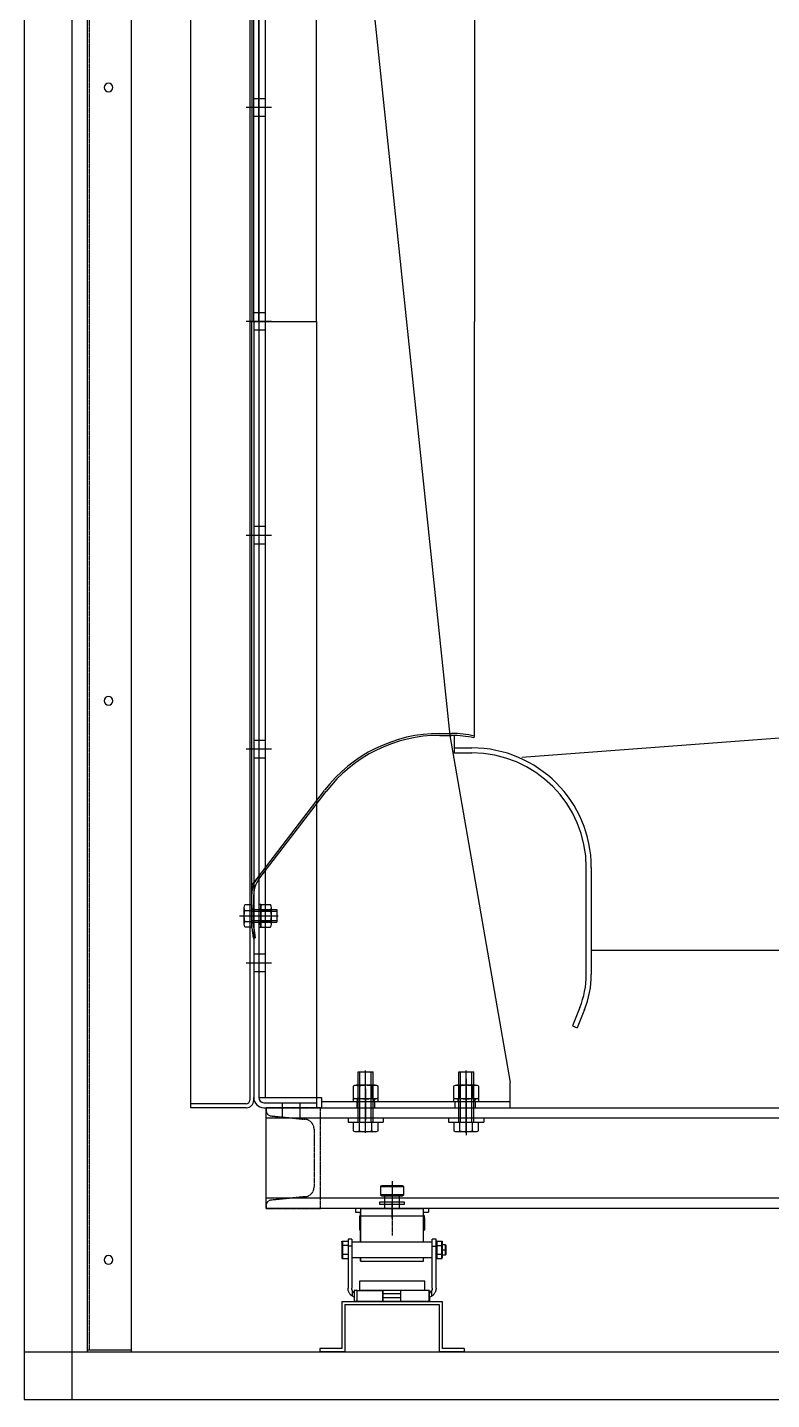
# Model space of a CAD drawing. Header units: millimetres. Extents: x -7350 to 21750, y -6100 to 14306.
# Drawn here: x 4190 to 4781, y 12 to 1103 of the extents above; entities that cross this region are included whole.
import ezdxf

# ---------------------------------------------------------------- set-up
doc = ezdxf.new("R2010")
doc.units = ezdxf.units.MM
for name, pattern in [('CENTER2', [28.575, 19.05, -3.175, 3.175, -3.175]), ('DASHED', [19.05, 12.7, -6.35]), ('HIDDEN', [0.375, 0.25, -0.125])]:
    doc.linetypes.add(name, pattern=pattern)
for name, color, linetype in [('CEN', 5, 'CENTER2'), ('Diffuser', 7, 'Continuous'), ('FanMotor', 7, 'Continuous'), ('McFrame', 7, 'Continuous')]:
    doc.layers.add(name, color=color, linetype=linetype)

# ---------------------------------------------------------------- blocks, each defined once
blk = doc.blocks.new('M500341001000225M-E-BN')
at = {"color": 0}
for p, q in [((0, 194, 0), (0, 1444, 0)), ((47, 1438, 0), (47, 200, 0)), ((54, 1369, 0), (54, 375.6, 0)), ((59, 1369, 0), (59, 382.1, 0)), ((114, 1369, 0), (206, 489.9, 0)), ((48.5, 1301, 0), (48.5, 819, 0)), ((50, 819, 0), (50, 1274.4, 0)), ((54, 819, 0), (54, 1262.4, 0)), ((100, 819, 0), (100, 1202.5, 0)), ((225.5, 1148.5, 0), (225.5, 819, 0)), ((59, 996, 0), (50, 996, 0)), ((64, 989, 0), (44, 989, 0)), ((59, 982, 0), (50, 982, 0)), ((64, 819, 0), (44, 819, 0)), ((47.5, 819, 0), (100, 819, 0)), ((48.5, 337, 0), (48.5, 819, 0)), ((59, 826, 0), (50, 826, 0)), ((50, 819, 0), (50, 363.6, 0)), ((54, 819, 0), (54, 375.6, 0)), ((100, 819, 0), (100, 194, 0)), ((225.5, 489.5, 0), (225.5, 819, 0)), ((59, 812, 0), (50, 812, 0)), ((59, 656, 0), (50, 656, 0)), ((64, 649, 0), (44, 649, 0)), ((59, 642, 0), (50, 642, 0)), ((198, 491.5, 0), (207.4, 491.5, 0)), ((603.5, 498, 0), (263.2, 472.3, 0)), ((59, 486, 0), (50, 486, 0)), ((198, 490, 0), (207.4, 490, 0)), ((206, 489.9, 0), (254, 214, 0)), ((209.5, 490, 0), (209.5, 477, 0)), ((209.5, 490, 0), (209.5, 476, 0)), ((209.5, 480, 0), (223.5, 480, 0)), ((225.2, 488, 0), (225.5, 489.5, 0)), ((64, 479, 0), (44, 479, 0)), ((59, 472, 0), (50, 472, 0)), ((209.5, 476, 0), (223.5, 476, 0)), ((52.6, 376.3, 0), (106.4, 446.3, 0)), ((54.1, 375.8, 0), (107.6, 445.4, 0)), ((59, 382.1, 0), (59, 202, 0)), ((314.5, 299.8, 0), (314.5, 385, 0)), ((318.5, 385, 0), (318.5, 299.8, 0)), ((48.5, 370.9, 0), (52.6, 376.3, 0)), ((54, 375.6, 0), (54, 202, 0)), ((54, 375.6, 0), (54, 202, 0)), ((50, 337.1, 0), (50, 363.6, 0)), ((50, 363.6, 0), (50, 202, 0)), ((42.1, 353.1, 0), (42.1, 339.9, 0)), ((48.5, 355.3, 0), (42.8, 355.3, 0)), ((42.8, 350.9, 0), (48.5, 350.9, 0)), ((48.5, 355.3, 0), (48.5, 337.7, 0)), ((48.5, 352, 0), (50, 352, 0)), ((48.5, 351.5, 0), (68.5, 351.5, 0)), ((48.5, 350.2, 0), (68.5, 350.2, 0)), ((55.6, 355.5, 0), (54, 355.5, 0)), ((54, 355.5, 0), (54, 351.7, 0)), ((54, 352.4, 0), (54.7, 351.7, 0)), ((54, 351.7, 0), (55.6, 351.7, 0)), ((54, 351.7, 0), (54, 341.2, 0)), ((55.6, 351.7, 0), (55.6, 355.5, 0)), ((55.6, 339.8, 0), (55.6, 353.2, 0)), ((55.6, 341.2, 0), (55.6, 351.7, 0)), ((63.3, 355.4, 0), (56.3, 355.4, 0)), ((63.3, 350.9, 0), (56.3, 350.9, 0)), ((64, 339.8, 0), (64, 353.2, 0)), ((68.5, 351.5, 0), (68.5, 341.5, 0)), ((38.7, 346.5, 0), (61.3, 346.5, 0)), ((41.1, 346.5, 0), (69.5, 346.5, 0)), ((42.1, 346.5, 0), (42.1, 346.5, 0)), ((42.8, 342.1, 0), (48.5, 342.1, 0)), ((48.5, 342.8, 0), (68.5, 342.8, 0)), ((48.5, 341.5, 0), (68.5, 341.5, 0)), ((48.5, 341, 0), (50, 341, 0)), ((53, 346.5, 0), (56.6, 346.5, 0)), ((54, 341.2, 0), (54, 337.5, 0)), ((54, 341.2, 0), (55.6, 341.2, 0)), ((54, 340.6, 0), (55.6, 339, 0)), ((54.6, 346.5, 0), (65, 346.5, 0)), ((55.6, 337.5, 0), (55.6, 341.2, 0)), ((63.3, 342.1, 0), (56.3, 342.1, 0)), ((42.8, 337.7, 0), (48.5, 337.7, 0)), ((48.5, 337, 0), (49.6, 329, 0)), ((49.6, 329, 0), (51.1, 329, 0)), ((50, 337.1, 0), (51.1, 329, 0)), ((54, 337.5, 0), (55.6, 337.5, 0)), ((56.3, 337.6, 0), (63.3, 337.6, 0)), ((603.5, 319, 0), (318.5, 319, 0)), ((64, 309, 0), (44, 309, 0)), ((59, 316, 0), (50, 316, 0)), ((59, 302, 0), (50, 302, 0)), ((309.4, 273.6, 0), (303.5, 259, 0)), ((313.1, 272.1, 0), (307.2, 257.5, 0)), ((303.5, 259, 0), (307.2, 257.5, 0)), ((133, 182.5, 0), (133, 222.5, 0)), ((133, 222.5, 0), (145, 222.5, 0)), ((134.5, 182.5, 0), (134.5, 222.5, 0)), ((139, 174, 0), (139, 223.5, 0)), ((143.5, 182.5, 0), (143.5, 222.5, 0)), ((145, 182.5, 0), (145, 222.5, 0)), ((213, 182.5, 0), (213, 222.5, 0)), ((213, 222.5, 0), (225, 222.5, 0)), ((214.5, 182.5, 0), (214.5, 222.5, 0)), ((219, 174, 0), (219, 223.5, 0)), ((223.5, 182.5, 0), (223.5, 222.5, 0)), ((225, 182.5, 0), (225, 222.5, 0)), ((129, 211.1, 0), (129, 201.7, 0)), ((146.5, 211.8, 0), (131.5, 211.8, 0)), ((134, 211.1, 0), (134, 201.7, 0)), ((139, 200, 0), (139, 212.8, 0)), ((139, 209, 0), (139, 184, 0)), ((144, 211.1, 0), (144, 201.7, 0)), ((149, 201.7, 0), (149, 211.1, 0)), ((209, 211.1, 0), (209, 201.7, 0)), ((226.5, 211.8, 0), (211.5, 211.8, 0)), ((214, 211.1, 0), (214, 201.7, 0)), ((219, 217, 0), (219, 172.3, 0)), ((219, 200, 0), (219, 212.8, 0)), ((219, 209, 0), (219, 184, 0)), ((224, 211.1, 0), (224, 201.7, 0)), ((229, 201.7, 0), (229, 211.1, 0)), ((254, 194, 0), (254, 214, 0)), ((44, 197, 0), (0, 197, 0)), ((50, 200, 0), (50, 202, 0)), ((54, 202, 0), (104, 202, 0)), ((58, 198, 0), (100, 198, 0)), ((73, 186.6, 0), (73, 198, 0)), ((87, 185.2, 0), (87, 198, 0)), ((100, 202, 0), (100, 194, 0)), ((104, 202, 0), (104, 194, 0)), ((104, 199, 0), (254, 199, 0)), ((132.5, 201, 0), (129, 201, 0)), ((129, 201, 0), (129, 199, 0)), ((129, 200.9, 0), (129.1, 201, 0)), ((129, 199, 0), (132.5, 199, 0)), ((146.5, 201, 0), (131.5, 201, 0)), ((132, 199, 0), (132, 194, 0)), ((132.5, 199, 0), (132.5, 201, 0)), ((145.5, 201, 0), (132.5, 201, 0)), ((132.5, 199, 0), (145.5, 199, 0)), ((139, 198, 0), (139, 202, 0)), ((149, 201, 0), (145.5, 201, 0)), ((145.5, 199, 0), (145.5, 201, 0)), ((145.5, 199.6, 0), (146.9, 201, 0)), ((145.5, 199, 0), (149, 199, 0)), ((146, 199, 0), (146, 194, 0)), ((149, 199, 0), (149, 201, 0)), ((212.5, 201, 0), (209, 201, 0)), ((209, 201, 0), (209, 199, 0)), ((209, 200.9, 0), (209.1, 201, 0)), ((209, 199, 0), (212.5, 199, 0)), ((210, 199, 0), (210, 194, 0)), ((226.5, 201, 0), (211.5, 201, 0)), ((212.5, 199, 0), (212.5, 201, 0)), ((225.5, 201, 0), (212.5, 201, 0)), ((212.5, 199, 0), (225.5, 199, 0)), ((219, 198, 0), (219, 202, 0)), ((229, 201, 0), (225.5, 201, 0)), ((225.5, 199, 0), (225.5, 201, 0)), ((225.5, 199.6, 0), (226.9, 201, 0)), ((225.5, 199, 0), (229, 199, 0)), ((226, 199, 0), (226, 194, 0)), ((229, 199, 0), (229, 201, 0)), ((44, 194, 0), (0, 194, 0)), ((58, 194, 0), (100, 194, 0)), ((60, 194, 0), (1260, 194, 0)), ((60, 114, 0), (60, 194, 0)), ((60, 186, 0), (1260, 186, 0)), ((104, 194, 0), (254, 194, 0)), ((125, 186, 0), (125, 182.5, 0)), ((125, 186, 0), (153, 186, 0)), ((153, 186, 0), (153, 182.5, 0)), ((205, 186, 0), (205, 182.5, 0)), ((205, 186, 0), (233, 186, 0)), ((233, 186, 0), (233, 182.5, 0)), ((125, 182.5, 0), (153, 182.5, 0)), ((129.1, 182.5, 0), (129.1, 175.7, 0)), ((129.1, 182.5, 0), (148.9, 182.5, 0)), ((131.6, 175, 0), (146.4, 175, 0)), ((134, 175.7, 0), (134, 182.5, 0)), ((139, 175, 0), (139, 175, 0)), ((144, 175.7, 0), (144, 182.5, 0)), ((148.9, 175.7, 0), (148.9, 182.5, 0)), ((205, 182.5, 0), (233, 182.5, 0)), ((209.1, 182.5, 0), (209.1, 175.7, 0)), ((209.1, 182.5, 0), (228.9, 182.5, 0)), ((211.6, 175, 0), (226.4, 175, 0)), ((214, 175.7, 0), (214, 182.5, 0)), ((219, 175, 0), (219, 175, 0)), ((224, 175.7, 0), (224, 182.5, 0)), ((228.9, 175.7, 0), (228.9, 182.5, 0)), ((1260, 122, 0), (60, 122, 0)), ((1260, 114, 0), (60, 114, 0))]:
    blk.add_line(p, q, dxfattribs=at)
at = {"color": 5, "linetype": 'HIDDEN'}
for p, q in [((60, 194, 0), (60, 191.5, 0)), ((103, 194, 0), (60, 194, 0)), ((63.6, 187.5, 0), (90.8, 184.8, 0)), ((103, 114, 0), (103, 194, 0)), ((98, 176.9, 0), (98, 131.1, 0)), ((160, 135.7, 0), (160, 92.2, 0)), ((160, 134.7, 0), (160, 134.7, 0)), ((90.8, 123.2, 0), (63.6, 120.5, 0)), ((60, 116.5, 0), (60, 114, 0)), ((60, 114, 0), (103, 114, 0))]:
    blk.add_line(p, q, dxfattribs=at)
at = {"color": 7, "linetype": 'Continuous'}
for p, q in [((160, 131.2, 0), (151, 131.2, 0)), ((151, 124.8, 0), (151, 131.2, 0)), ((160, 132, 0), (151.8, 132, 0)), ((168.2, 132, 0), (160, 132, 0)), ((169, 131.2, 0), (160, 131.2, 0)), ((160, 131.2, 0), (160, 124.8, 0)), ((169, 131.2, 0), (169, 124.8, 0)), ((160, 124.8, 0), (151, 124.8, 0)), ((151.8, 124, 0), (160, 124, 0)), ((154, 124, 0), (154, 114, 0)), ((169, 124.8, 0), (160, 124.8, 0)), ((160, 124, 0), (168.2, 124, 0)), ((166, 114, 0), (166, 124, 0)), ((131, 114, 0), (131, 111, 0)), ((135, 114, 0), (135, 111, 0)), ((135, 114, 0), (185, 114, 0)), ((145.4, 114, 0), (177.4, 114, 0)), ((150, 119, 0), (150, 117, 0)), ((154, 119.4, 0), (154, 119, 0)), ((166, 119, 0), (166, 119.7, 0)), ((170, 117, 0), (170, 119, 0)), ((189, 114, 0), (189, 111, 0)), ((134, 106, 0), (134, 97, 0)), ((135, 108, 0), (135, 108, 0)), ((135, 87, 0), (135, 108, 0)), ((135, 108, 0), (135, 87, 0)), ((135, 108, 0), (185, 108, 0)), ((185, 87, 0), (185, 108, 0)), ((186, 97, 0), (186, 106, 0)), ((120.6, 87.9, 0), (120.6, 84.5, 0)), ((120.6, 87.9, 0), (125, 87.9, 0)), ((128, 89.5, 0), (125, 89.5, 0)), ((195, 89.5, 0), (192, 89.5, 0)), ((195.6, 87.9, 0), (199.4, 87.9, 0)), ((195.6, 87.9, 0), (195.6, 84.5, 0)), ((199.4, 87.9, 0), (199.4, 84.5, 0)), ((120, 87.2, 0), (120, 84.1, 0)), ((120, 84.1, 0), (120, 77.9, 0)), ((120, 77.9, 0), (120, 74.8, 0)), ((125, 84.5, 0), (120.6, 84.5, 0)), ((120.6, 84.5, 0), (120.6, 77.5, 0)), ((120.6, 77.5, 0), (120.6, 74.1, 0)), ((120.6, 77.5, 0), (125, 77.5, 0)), ((128, 83.9, 0), (125, 83.9, 0)), ((125, 83.9, 0), (125, 50.5, 0)), ((192, 87, 0), (128, 87, 0)), ((128, 83.9, 0), (128, 50.5, 0)), ((192, 83.9, 0), (195, 83.9, 0)), ((192, 50.5, 0), (192, 83.9, 0)), ((195, 50.5, 0), (195, 83.9, 0)), ((195.6, 84.5, 0), (199.4, 84.5, 0)), ((195.6, 84.5, 0), (195.6, 77.5, 0)), ((195.6, 77.5, 0), (199.4, 77.5, 0)), ((195.6, 77.5, 0), (195.6, 74.1, 0)), ((199.4, 84.5, 0), (199.4, 77.5, 0)), ((199.4, 77.5, 0), (199.4, 74.1, 0)), ((200, 87.2, 0), (200, 84.1, 0)), ((202.5, 85, 0), (200, 85, 0)), ((200, 84.1, 0), (200, 77.9, 0)), ((200, 81, 0), (202.5, 81, 0)), ((200, 77.9, 0), (200, 74.8, 0)), ((200, 77, 0), (202.5, 77, 0)), ((203, 84.5, 0), (202.5, 85, 0)), ((202.5, 77, 0), (202.5, 81, 0)), ((203, 81, 0), (202.5, 81, 0)), ((202.5, 77, 0), (203, 77.5, 0)), ((203, 77.5, 0), (203, 81, 0)), ((120.6, 74.1, 0), (125, 74.1, 0)), ((128, 75, 0), (134.9, 75, 0)), ((135, 72, 0), (135, 75, 0)), ((135, 72, 0), (135, 75, 0)), ((135, 75, 0), (135, 72, 0)), ((135, 75, 0), (185, 75, 0)), ((135, 75, 0), (135, 72, 0)), ((135, 72, 0), (185, 72, 0)), ((185, 72, 0), (185, 75, 0)), ((185.1, 75, 0), (192, 75, 0)), ((195.6, 74.1, 0), (199.4, 74.1, 0)), ((134, 56, 0), (134, 49, 0)), ((186, 49, 0), (186, 56, 0)), ((128.5, 44.2, 0), (128.5, 48.4, 0)), ((130, 48.8, 0), (130, 40, 0)), ((132.2, 48.8, 0), (130, 48.8, 0)), ((132.2, 48.8, 0), (152.6, 48.8, 0)), ((132.2, 40, 0), (132.2, 48.8, 0)), ((134, 49, 0), (134, 48.8, 0)), ((152.6, 48.8, 0), (152.6, 40, 0)), ((152.6, 47.3, 0), (152.6, 48.8, 0)), ((152.6, 43, 0), (152.6, 47.3, 0)), ((152.6, 47.3, 0), (152.6, 47.3, 0)), ((167.1, 46, 0), (152.6, 46, 0)), ((167.1, 40, 0), (167.1, 48.8, 0)), ((187.7, 48.8, 0), (167.1, 48.8, 0)), ((186, 48.8, 0), (186, 49, 0)), ((189.6, 48.8, 0), (187.7, 48.8, 0)), ((189.6, 48.8, 0), (189.6, 40, 0)), ((189.6, 40, 0), (189.6, 48.8, 0)), ((189.7, 48.8, 0), (189.9, 48.8, 0)), ((189.9, 46.7, 0), (189.9, 48.8, 0)), ((189.9, 48.8, 0), (189.9, 46.7, 0)), ((191.5, 48.4, 0), (191.5, 44.2, 0)), ((132.2, 40, 0), (130, 40, 0)), ((152.6, 40, 0), (132.2, 40, 0)), ((152.6, 43, 0), (167.1, 43, 0)), ((152.6, 40, 0), (152.6, 43, 0)), ((152.6, 43, 0), (152.6, 43, 0)), ((189.6, 40, 0), (167.1, 40, 0)), ((189.9, 40, 0), (189.7, 40, 0)), ((189.9, 40, 0), (189.9, 43.4, 0)), ((189.9, 43.4, 0), (189.9, 40, 0))]:
    blk.add_line(p, q, dxfattribs=at)
at = {"color": 5, "linetype": 'DASHED'}
blk.add_line((160, 106.3, 0), (160, 122.8, 0), dxfattribs=at)
at = {"linetype": 'Continuous'}
blk.add_line((147.3, 114, 0), (172.7, 114, 0), dxfattribs=at)
for p, q in [((120, 40, 0), (200, 40, 0)), ((120, 40, 0), (120, 2.5, 0)), ((122.5, 37.5, 0), (197.5, 37.5, 0)), ((122.5, 37.5, 0), (122.5, 0, 0)), ((197.5, 37.5, 0), (197.5, 0, 0)), ((200, 40, 0), (200, 2.5, 0)), ((120, 2.5, 0), (102.5, 2.5, 0)), ((102.5, 2.5, 0), (102.5, 0, 0)), ((122.5, 0, 0), (102.5, 0, 0)), ((217.5, 0, 0), (197.5, 0, 0)), ((217.5, 2.5, 0), (200, 2.5, 0)), ((217.5, 2.5, 0), (217.5, 0, 0))]:
    blk.add_line(p, q)
at = {"color": 0}
for centre, radius, start, end in [((198, 376, 0), 115.5, 90, 142.5), ((207.4, 410, 0), 81.5, 77.1614, 90), ((198, 376, 0), 114, 90, 142.5), ((207.4, 410, 0), 80, 77.1614, 90), ((223.5, 385, 0), 95, 0, 90), ((223.5, 385, 0), 91, 0, 90), ((68.5, 364.1, 0), 20, 142.5, 180), ((70, 363.6, 0), 20, 142.5, 180), ((46.1, 353.1, 0), 4, 146.6276, 213.3724), ((57.1, 346.5, 0), 15, 162.9524, 197.0476), ((59.6, 353.2, 0), 4, 146.2903, 213.7097), ((70.6, 346.5, 0), 15, 162.7725, 197.2275), ((60, 353.2, 0), 4, 326.2903, 33.7097), ((49, 346.5, 0), 15, 342.7725, 17.2275), ((46.1, 339.9, 0), 4, 146.6276, 213.3724), ((59.6, 339.8, 0), 4, 146.2903, 213.7097), ((60, 339.8, 0), 4, 326.2903, 33.7097), ((244.5, 299.8, 0), 70, 338, 0), ((244.5, 299.8, 0), 74, 338, 0), ((131.5, 207, 0), 4.77, 58.3126, 121.6874), ((139, 193.8, 0), 18, 73.8475, 106.1525), ((146.5, 207, 0), 4.77, 58.3126, 121.6874), ((211.5, 207, 0), 4.77, 58.3126, 121.6874), ((219, 193.8, 0), 18, 73.8475, 106.1525), ((226.5, 207, 0), 4.77, 58.3126, 121.6874), ((44, 200, 0), 3, 270, 0), ((44, 200, 0), 6, 270, 0), ((58, 202, 0), 8, 180, 270), ((58, 202, 0), 4, 180, 270), ((131.5, 205.8, 0), 4.77, 238.3126, 301.6874), ((139, 219, 0), 18, 253.8475, 286.1525), ((146.5, 205.8, 0), 4.77, 238.3126, 301.6874), ((211.5, 205.8, 0), 4.77, 238.3126, 301.6874), ((219, 219, 0), 18, 253.8475, 286.1525), ((226.5, 205.8, 0), 4.77, 238.3126, 301.6874), ((131.6, 179.8, 0), 4.76, 238.5942, 301.4058), ((139, 193, 0), 18, 253.9966, 286.0034), ((146.4, 179.8, 0), 4.76, 238.5942, 301.4058), ((211.6, 179.8, 0), 4.76, 238.5942, 301.4058), ((219, 193, 0), 18, 253.9966, 286.0034), ((226.4, 179.8, 0), 4.76, 238.5942, 301.4058)]:
    blk.add_arc(centre, radius, start, end, dxfattribs=at)
at = {"color": 5, "linetype": 'HIDDEN'}
for centre, radius, start, end in [((64, 191.5, 0), 4, 180, 264.2894), ((90, 176.9, 0), 8, 0, 84.2894), ((90, 131.1, 0), 8, 275.7106, 0), ((64, 116.5, 0), 4, 95.7106, 180)]:
    blk.add_arc(centre, radius, start, end, dxfattribs=at)
at = {"color": 7, "linetype": 'Continuous'}
for centre, start, end in [((139, 106, 0), 144.1208, 180.0085), ((181, 106, 0), 0.0085, 35.7056)]:
    blk.add_arc(centre, 5, start, end, dxfattribs=at)
for points, knots in [([(151, 131.2, 0), (151, 131.2, 0), (151, 131.3, 0), (151, 131.4, 0), (151, 131.4, 0), (151.1, 131.5, 0), (151.1, 131.7, 0), (151.2, 131.8, 0), (151.4, 131.9, 0), (151.5, 131.9, 0), (151.6, 132, 0), (151.7, 132, 0), (151.8, 132, 0)], [0, 0, 0, 0, 0.062093, 0.1244295, 0.1872281, 0.2507024, 0.3675958, 0.4953732, 0.6139008, 0.7467892, 0.8538776, 1, 1, 1, 1]), ([(160, 132, 0), (160, 132, 0), (160, 132, 0), (160, 132, 0), (160, 132, 0), (160, 131.9, 0), (160, 131.9, 0), (160, 131.8, 0), (160, 131.7, 0), (160, 131.5, 0), (160, 131.4, 0), (160, 131.3, 0), (160, 131.2, 0)], [0, 0, 0, 0, 0.078035, 0.146295, 0.20478, 0.253492, 0.386381, 0.504964, 0.632742, 0.74969, 0.875756, 1, 1, 1, 1]), ([(168.2, 132, 0), (168.2, 132, 0), (168.3, 132, 0), (168.4, 132, 0), (168.4, 132, 0), (168.5, 131.9, 0), (168.6, 131.9, 0), (168.8, 131.8, 0), (168.9, 131.7, 0), (168.9, 131.5, 0), (169, 131.4, 0), (169, 131.3, 0), (169, 131.2, 0)], [0, 0, 0, 0, 0.078035, 0.146295, 0.20478, 0.253492, 0.386381, 0.504964, 0.632742, 0.74969, 0.875756, 1, 1, 1, 1]), ([(151.8, 124, 0), (151.8, 124, 0), (151.7, 124, 0), (151.6, 124, 0), (151.6, 124, 0), (151.5, 124.1, 0), (151.4, 124.1, 0), (151.2, 124.2, 0), (151.1, 124.3, 0), (151.1, 124.5, 0), (151, 124.6, 0), (151, 124.7, 0), (151, 124.8, 0)], [0, 0, 0, 0, 0.078035, 0.146295, 0.20478, 0.253492, 0.386381, 0.504964, 0.632742, 0.74969, 0.875756, 1, 1, 1, 1]), ([(160, 124.8, 0), (160, 124.8, 0), (160, 124.7, 0), (160, 124.6, 0), (160, 124.6, 0), (160, 124.5, 0), (160, 124.3, 0), (160, 124.2, 0), (160, 124.1, 0), (160, 124.1, 0), (160, 124, 0), (160, 124, 0), (160, 124, 0)], [0, 0, 0, 0, 0.062093, 0.12443, 0.187228, 0.250702, 0.367596, 0.495373, 0.613901, 0.746789, 0.853878, 1, 1, 1, 1]), ([(169, 124.8, 0), (169, 124.8, 0), (169, 124.7, 0), (169, 124.6, 0), (169, 124.6, 0), (168.9, 124.5, 0), (168.9, 124.3, 0), (168.8, 124.2, 0), (168.6, 124.1, 0), (168.5, 124.1, 0), (168.4, 124, 0), (168.3, 124, 0), (168.2, 124, 0)], [0, 0, 0, 0, 0.062093, 0.12443, 0.187228, 0.250702, 0.367596, 0.495373, 0.613901, 0.746789, 0.853878, 1, 1, 1, 1]), ([(135, 114, 0), (134.5, 114, 0), (134, 114, 0), (133, 114, 0), (132.5, 114, 0), (131.8, 114, 0), (131.5, 114, 0), (131.1, 114, 0), (131, 114, 0), (131, 114, 0)], [0, 0, 0, 0, 0.25, 0.25, 0.5, 0.5, 0.75, 0.75, 1, 1, 1, 1]), ([(131, 111, 0), (131, 111, 0), (131.1, 111, 0), (131.5, 111, 0), (131.8, 111, 0), (132.5, 111, 0), (133, 111, 0), (134, 111, 0), (134.5, 111, 0), (135, 111, 0)], [0, 0, 0, 0, 0.25, 0.25, 0.5, 0.5, 0.75, 0.75, 1, 1, 1, 1]), ([(135, 114, 0), (135, 114, 0), (135, 113.8, 0), (135, 113.2, 0), (135, 112.8, 0), (135, 111.7, 0), (135, 111, 0), (135, 109.6, 0), (135, 108.8, 0), (135, 108, 0)], [0, 0, 0, 0, 0.25, 0.25, 0.5, 0.5, 0.75, 0.75, 1, 1, 1, 1]), ([(135, 108.9, 0), (135, 109, 0), (135, 109.5, 0), (135, 110.2, 0), (135, 110.8, 0), (135, 111, 0)], [0, 0, 0, 0, 0.123753, 0.645771, 1, 1, 1, 1]), ([(135, 108.9, 0), (135, 109, 0), (135, 109.5, 0), (135, 110.2, 0), (135, 110.9, 0), (135, 111, 0), (135, 111, 0)], [0, 0, 0, 0, 0.067968, 0.378645, 0.689323, 1, 1, 1, 1]), ([(135, 108, 0), (135, 108.1, 0), (135, 108.2, 0), (135, 108.3, 0), (135, 108.5, 0), (135, 108.7, 0), (135, 108.8, 0), (135, 109, 0), (135, 109.3, 0), (135, 109.7, 0), (135, 110.1, 0), (135, 110.5, 0), (135, 110.7, 0), (135, 110.9, 0), (135, 110.9, 0), (135, 111, 0), (135, 111, 0), (135, 111, 0)], [0, 0, 0, 0, 0.036013, 0.071746, 0.107314, 0.142829, 0.178406, 0.214159, 0.250201, 0.375057, 0.500032, 0.624889, 0.749864, 0.812682, 0.874903, 0.937138, 1, 1, 1, 1]), ([(170, 119, 0), (170, 119, 0), (169.7, 119, 0), (168.7, 119, 0), (168, 119, 0), (166.1, 119, 0), (165, 119, 0), (162.6, 119, 0), (161.3, 119, 0), (158.7, 119, 0), (157.4, 119, 0), (155, 119, 0), (153.9, 119, 0), (152, 119, 0), (151.3, 119, 0), (150.3, 119, 0), (150, 119, 0), (150, 119, 0)], [0, 0, 0, 0, 0.125, 0.125, 0.25, 0.25, 0.375, 0.375, 0.5, 0.5, 0.625, 0.625, 0.75, 0.75, 0.875, 0.875, 1, 1, 1, 1]), ([(170, 117, 0), (170, 117, 0), (169.7, 117, 0), (168.7, 117, 0), (168, 117, 0), (166.1, 117, 0), (165, 117, 0), (162.6, 117, 0), (161.3, 117, 0), (158.7, 117, 0), (157.4, 117, 0), (155, 117, 0), (153.9, 117, 0), (152, 117, 0), (151.3, 117, 0), (150.3, 117, 0), (150, 117, 0), (150, 117, 0)], [0, 0, 0, 0, 0.125, 0.125, 0.25, 0.25, 0.375, 0.375, 0.5, 0.5, 0.625, 0.625, 0.75, 0.75, 0.875, 0.875, 1, 1, 1, 1]), ([(189, 114, 0), (189, 114, 0), (188.9, 114, 0), (188.5, 114, 0), (188.2, 114, 0), (187.5, 114, 0), (187, 114, 0), (186.1, 114, 0), (185.5, 114, 0), (185, 114, 0)], [0, 0, 0, 0, 0.25, 0.25, 0.5, 0.5, 0.75, 0.75, 1, 1, 1, 1]), ([(185, 108, 0), (185, 108.8, 0), (185, 109.6, 0), (185, 111, 0), (185, 111.7, 0), (185, 112.8, 0), (185, 113.2, 0), (185, 113.8, 0), (185, 114, 0), (185, 114, 0)], [0, 0, 0, 0, 0.25, 0.25, 0.5, 0.5, 0.75, 0.75, 1, 1, 1, 1]), ([(185, 111, 0), (185.5, 111, 0), (186.1, 111, 0), (187, 111, 0), (187.5, 111, 0), (188.2, 111, 0), (188.5, 111, 0), (188.9, 111, 0), (189, 111, 0), (189, 111, 0)], [0, 0, 0, 0, 0.25, 0.25, 0.5, 0.5, 0.75, 0.75, 1, 1, 1, 1]), ([(135, 106, 0), (135, 106, 0), (134.6, 106, 0), (134.2, 106, 0), (134.1, 106, 0), (134, 106, 0)], [0, 0, 0, 0, 0.048245, 0.524122, 1, 1, 1, 1]), ([(186, 106, 0), (185.9, 106, 0), (185.8, 106, 0), (185.5, 106, 0), (185, 106, 0), (185, 106, 0)], [0, 0, 0, 0, 0.47807, 0.95614, 1, 1, 1, 1]), ([(120, 87.2, 0), (120, 87.3, 0), (120, 87.3, 0), (120, 87.4, 0), (120, 87.4, 0), (120, 87.5, 0), (120.1, 87.6, 0), (120.2, 87.7, 0), (120.3, 87.8, 0), (120.4, 87.9, 0), (120.5, 87.9, 0), (120.6, 87.9, 0), (120.6, 87.9, 0)], [0, 0, 0, 0, 0.078365, 0.146854, 0.20547, 0.254214, 0.387121, 0.505777, 0.633418, 0.750335, 0.876125, 1, 1, 1, 1]), ([(125, 89.5, 0), (125, 89.5, 0), (125, 89.4, 0), (125, 88.9, 0), (125, 88.5, 0), (125, 87.5, 0), (125, 86.9, 0), (125, 85.5, 0), (125, 84.7, 0), (125, 83.9, 0)], [0, 0, 0, 0, 0.25, 0.25, 0.5, 0.5, 0.75, 0.75, 1, 1, 1, 1]), ([(128, 89.5, 0), (128, 89.5, 0), (128, 89.5, 0), (128, 89.5, 0), (128, 89.5, 0), (128, 89.4, 0), (128, 89.4, 0), (128, 89.3, 0), (128, 89.3, 0), (128, 89.2, 0), (128, 89, 0), (128, 88.7, 0), (128, 88, 0), (128, 87.2, 0), (128, 86.4, 0), (128, 85.8, 0), (128, 85.3, 0), (128, 84.9, 0), (128, 84.4, 0), (128, 84.1, 0), (128, 83.9, 0)], [0, 0, 0, 0, 0.0279094, 0.0557262, 0.0834771, 0.1111889, 0.1388884, 0.1666027, 0.1943585, 0.2221827, 0.2501018, 0.3750315, 0.5000109, 0.6249406, 0.74992, 0.8000848, 0.8500185, 0.8998777, 0.9498194, 1, 1, 1, 1]), ([(134, 97, 0), (134.1, 97, 0), (134.2, 97, 0), (134.6, 97, 0), (135, 97, 0), (135, 97, 0)], [0, 0, 0, 0, 0.475878, 0.951755, 1, 1, 1, 1]), ([(185, 97, 0), (185, 97, 0), (185.5, 97, 0), (185.8, 97, 0), (185.9, 97, 0), (186, 97, 0)], [0, 0, 0, 0, 0.04386, 0.52193, 1, 1, 1, 1]), ([(192, 83.9, 0), (192, 84, 0), (192, 84.2, 0), (192, 84.4, 0), (192, 84.7, 0), (192, 85, 0), (192, 85.2, 0), (192, 85.5, 0), (192, 85.7, 0), (192, 86, 0), (192, 86.5, 0), (192, 87.2, 0), (192, 88, 0), (192, 88.7, 0), (192, 89, 0), (192, 89.3, 0), (192, 89.4, 0), (192, 89.4, 0), (192, 89.5, 0), (192, 89.5, 0), (192, 89.5, 0)], [0, 0, 0, 0, 0.027909, 0.055726, 0.083477, 0.111189, 0.138888, 0.166603, 0.194358, 0.222183, 0.250102, 0.375032, 0.500011, 0.624941, 0.74992, 0.800085, 0.850019, 0.899878, 0.949819, 1, 1, 1, 1]), ([(195, 83.9, 0), (195, 84.7, 0), (195, 85.5, 0), (195, 86.9, 0), (195, 87.5, 0), (195, 88.5, 0), (195, 88.9, 0), (195, 89.4, 0), (195, 89.5, 0), (195, 89.5, 0)], [0, 0, 0, 0, 0.25, 0.25, 0.5, 0.5, 0.75, 0.75, 1, 1, 1, 1]), ([(195.6, 87.9, 0), (195.6, 87.9, 0), (195.5, 87.9, 0), (195.5, 87.9, 0), (195.4, 87.9, 0), (195.3, 87.9, 0), (195.3, 87.8, 0), (195.2, 87.8, 0), (195.2, 87.7, 0), (195.1, 87.6, 0), (195, 87.4, 0), (195, 87.3, 0), (195, 87.2, 0)], [0, 0, 0, 0, 0.064892, 0.131304, 0.199506, 0.269748, 0.342257, 0.417243, 0.494891, 0.627526, 0.795837, 1, 1, 1, 1]), ([(199.4, 87.9, 0), (199.4, 87.9, 0), (199.5, 87.9, 0), (199.5, 87.9, 0), (199.6, 87.9, 0), (199.7, 87.9, 0), (199.7, 87.8, 0), (199.8, 87.8, 0), (199.8, 87.7, 0), (199.9, 87.6, 0), (200, 87.4, 0), (200, 87.3, 0), (200, 87.2, 0)], [0, 0, 0, 0, 0.064892, 0.131304, 0.199506, 0.269748, 0.342257, 0.417243, 0.494891, 0.627526, 0.795837, 1, 1, 1, 1]), ([(120.6, 84.5, 0), (120.6, 84.5, 0), (120.5, 84.5, 0), (120.5, 84.5, 0), (120.4, 84.4, 0), (120.3, 84.4, 0), (120.3, 84.4, 0), (120.2, 84.4, 0), (120.1, 84.3, 0), (120, 84.2, 0), (120, 84.2, 0), (120, 84.1, 0), (120, 84.1, 0)], [0, 0, 0, 0, 0.062152, 0.124504, 0.187271, 0.250667, 0.367428, 0.494905, 0.613188, 0.746033, 0.853249, 1, 1, 1, 1]), ([(120, 77.9, 0), (120, 77.9, 0), (120, 77.8, 0), (120, 77.8, 0), (120, 77.8, 0), (120, 77.7, 0), (120.1, 77.7, 0), (120.2, 77.6, 0), (120.3, 77.6, 0), (120.4, 77.6, 0), (120.5, 77.5, 0), (120.6, 77.5, 0), (120.6, 77.5, 0)], [0, 0, 0, 0, 0.078365, 0.146854, 0.20547, 0.254214, 0.387121, 0.505777, 0.633418, 0.750335, 0.876125, 1, 1, 1, 1]), ([(195.6, 84.5, 0), (195.6, 84.5, 0), (195.5, 84.5, 0), (195.5, 84.5, 0), (195.4, 84.4, 0), (195.3, 84.4, 0), (195.3, 84.4, 0), (195.2, 84.4, 0), (195.2, 84.3, 0), (195.1, 84.3, 0), (195, 84.2, 0), (195, 84.2, 0), (195, 84.1, 0)], [0, 0, 0, 0, 0.064892, 0.131304, 0.199506, 0.269748, 0.342257, 0.417243, 0.494891, 0.627526, 0.795837, 1, 1, 1, 1]), ([(195.6, 77.5, 0), (195.6, 77.5, 0), (195.5, 77.5, 0), (195.5, 77.5, 0), (195.4, 77.6, 0), (195.3, 77.6, 0), (195.3, 77.6, 0), (195.2, 77.6, 0), (195.2, 77.6, 0), (195.1, 77.7, 0), (195, 77.8, 0), (195, 77.8, 0), (195, 77.9, 0)], [0, 0, 0, 0, 0.064892, 0.131304, 0.199506, 0.269748, 0.342257, 0.417243, 0.494891, 0.627526, 0.795837, 1, 1, 1, 1]), ([(199.4, 84.5, 0), (199.4, 84.5, 0), (199.5, 84.5, 0), (199.5, 84.5, 0), (199.6, 84.4, 0), (199.7, 84.4, 0), (199.7, 84.4, 0), (199.8, 84.4, 0), (199.8, 84.4, 0), (199.9, 84.3, 0), (200, 84.2, 0), (200, 84.2, 0), (200, 84.1, 0)], [0, 0, 0, 0, 0.064892, 0.131304, 0.199506, 0.269748, 0.342257, 0.417243, 0.494891, 0.627526, 0.795837, 1, 1, 1, 1]), ([(199.4, 77.5, 0), (199.4, 77.5, 0), (199.5, 77.5, 0), (199.5, 77.5, 0), (199.6, 77.6, 0), (199.7, 77.6, 0), (199.7, 77.6, 0), (199.8, 77.6, 0), (199.8, 77.7, 0), (199.9, 77.7, 0), (200, 77.8, 0), (200, 77.8, 0), (200, 77.9, 0)], [0, 0, 0, 0, 0.064892, 0.131304, 0.199506, 0.269748, 0.342257, 0.417243, 0.494891, 0.627526, 0.795837, 1, 1, 1, 1]), ([(202.5, 81, 0), (202.5, 81.5, 0), (202.5, 82, 0), (202.5, 83, 0), (202.5, 83.5, 0), (202.5, 84.2, 0), (202.5, 84.5, 0), (202.5, 84.9, 0), (202.5, 85, 0), (202.5, 85, 0)], [0, 0, 0, 0, 0.25, 0.25, 0.5, 0.5, 0.75, 0.75, 1, 1, 1, 1]), ([(203, 81, 0), (203, 81.5, 0), (203, 81.9, 0), (203, 82.8, 0), (203, 83.2, 0), (203, 83.8, 0), (203, 84.1, 0), (203, 84.4, 0), (203, 84.5, 0), (203, 84.5, 0)], [0, 0, 0, 0, 0.25, 0.25, 0.5, 0.5, 0.75, 0.75, 1, 1, 1, 1]), ([(120, 74.8, 0), (120, 74.7, 0), (120, 74.7, 0), (120, 74.6, 0), (120, 74.6, 0), (120, 74.5, 0), (120.1, 74.4, 0), (120.2, 74.3, 0), (120.3, 74.2, 0), (120.4, 74.1, 0), (120.5, 74.1, 0), (120.6, 74.1, 0), (120.6, 74.1, 0)], [0, 0, 0, 0, 0.078408, 0.146918, 0.205532, 0.25425, 0.387086, 0.505433, 0.632901, 0.749725, 0.875677, 1, 1, 1, 1]), ([(135, 75, 0), (135, 74.9, 0), (135, 74.4, 0), (135, 73.7, 0), (135, 73, 0), (135, 72.4, 0), (135, 72.1, 0), (135, 72, 0), (135, 72, 0)], [0, 0, 0, 0, 0.060402, 0.248322, 0.436241, 0.624161, 0.81208, 1, 1, 1, 1]), ([(135, 72, 0), (135, 72, 0), (135, 72.1, 0), (135, 72.4, 0), (135, 73, 0), (135, 73.7, 0), (135, 74.4, 0), (135, 74.9, 0), (135, 75, 0)], [0, 0, 0, 0, 0.1879196, 0.3758391, 0.5637587, 0.7516783, 0.9395979, 1, 1, 1, 1]), ([(195.6, 74.1, 0), (195.6, 74.1, 0), (195.5, 74.1, 0), (195.5, 74.1, 0), (195.4, 74.1, 0), (195.3, 74.1, 0), (195.3, 74.2, 0), (195.2, 74.2, 0), (195.2, 74.3, 0), (195.1, 74.4, 0), (195, 74.6, 0), (195, 74.7, 0), (195, 74.8, 0)], [0, 0, 0, 0, 0.064892, 0.131304, 0.199506, 0.269748, 0.342257, 0.417243, 0.494891, 0.627526, 0.795837, 1, 1, 1, 1]), ([(199.4, 74.1, 0), (199.4, 74.1, 0), (199.5, 74.1, 0), (199.5, 74.1, 0), (199.6, 74.1, 0), (199.7, 74.1, 0), (199.7, 74.2, 0), (199.8, 74.2, 0), (199.8, 74.3, 0), (199.9, 74.4, 0), (200, 74.6, 0), (200, 74.7, 0), (200, 74.8, 0)], [0, 0, 0, 0, 0.064892, 0.131304, 0.199506, 0.269748, 0.342257, 0.417243, 0.494891, 0.627526, 0.795837, 1, 1, 1, 1]), ([(186, 56, 0), (186, 56, 0), (185.8, 56, 0), (185.2, 56, 0), (184.7, 56, 0), (183.4, 56, 0), (182.6, 56, 0), (180.7, 56, 0), (179.6, 56, 0), (177.2, 56, 0), (175.9, 56, 0), (173, 56, 0), (171.5, 56, 0), (168.4, 56, 0), (166.7, 56, 0), (163.4, 56, 0), (161.7, 56, 0), (158.3, 56, 0), (156.6, 56, 0), (153.3, 56, 0), (151.6, 56, 0), (148.5, 56, 0), (147, 56, 0), (144.1, 56, 0), (142.8, 56, 0), (140.4, 56, 0), (139.3, 56, 0), (137.4, 56, 0), (136.6, 56, 0), (135.3, 56, 0), (134.8, 56, 0), (134.2, 56, 0), (134, 56, 0), (134, 56, 0)], [0, 0, 0, 0, 0.0625, 0.0625, 0.125, 0.125, 0.1875, 0.1875, 0.25, 0.25, 0.3125, 0.3125, 0.375, 0.375, 0.4375, 0.4375, 0.5, 0.5, 0.5625, 0.5625, 0.625, 0.625, 0.6875, 0.6875, 0.75, 0.75, 0.8125, 0.8125, 0.875, 0.875, 0.9375, 0.9375, 1, 1, 1, 1]), ([(128.5, 44.2, 0), (128.4, 44.2, 0), (128.3, 44.3, 0), (128.1, 44.5, 0), (127.8, 44.6, 0), (127.6, 44.8, 0), (127.4, 45, 0), (127.2, 45.2, 0), (126.9, 45.5, 0), (126.4, 46.1, 0), (125.9, 46.8, 0), (125.5, 47.7, 0), (125.3, 48.4, 0), (125.1, 49, 0), (125.1, 49.4, 0), (125, 49.9, 0), (125, 50.3, 0), (125, 50.5, 0)], [0, 0, 0, 0, 0.033143, 0.066746, 0.100815, 0.135356, 0.170373, 0.205872, 0.241858, 0.361585, 0.489993, 0.609483, 0.743451, 0.791495, 0.850268, 0.91977, 1, 1, 1, 1]), ([(128.5, 48.4, 0), (128.5, 48.5, 0), (128.4, 48.6, 0), (128.3, 48.8, 0), (128.2, 49, 0), (128.2, 49.2, 0), (128.1, 49.5, 0), (128.1, 49.8, 0), (128, 50.1, 0), (128, 50.4, 0), (128, 50.5, 0)], [0, 0, 0, 0, 0.099025, 0.198086, 0.297377, 0.397089, 0.497412, 0.664729, 0.831972, 1, 1, 1, 1]), ([(130, 46.8, 0), (129.9, 46.8, 0), (129.6, 47, 0), (129.2, 47.4, 0), (128.8, 47.9, 0), (128.6, 48.3, 0), (128.5, 48.4, 0)], [0, 0, 0, 0, 0.2049041, 0.4747612, 0.7386006, 1, 1, 1, 1]), ([(130, 43.4, 0), (129.8, 43.5, 0), (129.3, 43.7, 0), (128.8, 44, 0), (128.5, 44.2, 0)], [0, 0, 0, 0, 0.379233, 1, 1, 1, 1]), ([(134, 49, 0), (134, 49, 0), (133.9, 49, 0), (134.2, 49, 0), (134.8, 49, 0), (135.9, 49, 0), (137.4, 49, 0), (139.3, 49, 0), (141.6, 49, 0), (144.1, 49, 0), (147, 49, 0), (150, 49, 0), (153.3, 49, 0), (156.6, 49, 0), (160, 49, 0), (163.4, 49, 0), (166.7, 49, 0), (170, 49, 0), (173, 49, 0), (175.9, 49, 0), (178.4, 49, 0), (180.7, 49, 0), (182.6, 49, 0), (184.1, 49, 0), (185.2, 49, 0), (185.9, 49, 0), (186, 49, 0), (186, 49, 0)], [0, 0, 0, 0, 0.000014, 0.041681, 0.083347, 0.125014, 0.166681, 0.208347, 0.250014, 0.291681, 0.333347, 0.375014, 0.416681, 0.458347, 0.500014, 0.541681, 0.583347, 0.625014, 0.666681, 0.708347, 0.750014, 0.791681, 0.833347, 0.875014, 0.916681, 0.958347, 1, 1, 1, 1]), ([(191.5, 48.4, 0), (191.3, 48.2, 0), (191, 47.6, 0), (190.5, 47.1, 0), (190, 46.7, 0), (189.7, 46.6, 0), (189.6, 46.5, 0)], [0, 0, 0, 0, 0.325603, 0.65906, 0.849254, 1, 1, 1, 1]), ([(191.5, 44.2, 0), (191.2, 44, 0), (190.6, 43.6, 0), (189.9, 43.4, 0), (189.6, 43.3, 0), (189.6, 43.3, 0)], [0, 0, 0, 0, 0.504069, 0.980275, 1, 1, 1, 1]), ([(195, 50.5, 0), (195, 50.4, 0), (195, 50.2, 0), (195, 50, 0), (195, 49.7, 0), (194.9, 49.5, 0), (194.9, 49.3, 0), (194.9, 49.1, 0), (194.8, 48.9, 0), (194.8, 48.8, 0), (194.7, 48.4, 0), (194.5, 47.7, 0), (194.1, 46.8, 0), (193.6, 46.1, 0), (193.1, 45.5, 0), (192.6, 45, 0), (192.3, 44.7, 0), (191.9, 44.4, 0), (191.6, 44.2, 0), (191.5, 44.2, 0)], [0, 0, 0, 0, 0.036987, 0.071854, 0.104602, 0.135231, 0.163739, 0.190128, 0.214398, 0.236548, 0.256579, 0.390541, 0.510036, 0.638437, 0.758171, 0.820817, 0.881985, 0.941703, 1, 1, 1, 1]), ([(192, 50.5, 0), (192, 50.4, 0), (192, 50.3, 0), (192, 50.1, 0), (192, 49.9, 0), (191.9, 49.6, 0), (191.9, 49.4, 0), (191.8, 49.1, 0), (191.7, 48.8, 0), (191.6, 48.5, 0), (191.5, 48.4, 0)], [0, 0, 0, 0, 0.100898, 0.201427, 0.301773, 0.40212, 0.502656, 0.669387, 0.834871, 1, 1, 1, 1]), ([(167.1, 40, 0), (167.1, 40, 0), (167, 40, 0), (166.6, 40, 0), (165.9, 40, 0), (165, 40, 0), (163.9, 40, 0), (162.7, 40, 0), (161.3, 40, 0), (159.9, 40, 0), (158.5, 40, 0), (157.1, 40, 0), (155.8, 40, 0), (154.7, 40, 0), (153.8, 40, 0), (153.1, 40, 0), (152.9, 40, 0), (152.8, 40, 0)], [0, 0, 0, 0, 0.066709, 0.133417, 0.200126, 0.266835, 0.333543, 0.400252, 0.466961, 0.533669, 0.600378, 0.667087, 0.733796, 0.800504, 0.867213, 0.933922, 1, 1, 1, 1])]:
    blk.add_open_spline(points, degree=3, knots=knots, dxfattribs=at)
blk = doc.blocks.new('Diffuser16E')
at = {"linetype": 'ByBlock'}
for p, q in [((0, 2010, 0), (0, 0, 0)), ((35, 2010, 0), (35, 0, 0)), ((35, 1.5, 0), (0, 1.5, 0)), ((35, 0, 0), (0, 0, 0))]:
    blk.add_line(p, q, dxfattribs=at)
for centre in [(18, 1005, 0), (18, 517.5, 0), (18, 73, 0)]:
    blk.add_circle(centre, 3.5, dxfattribs=at)
at = {"layer": 'CEN', "linetype": 'HIDDEN'}
blk.add_line((33.5, 2008.5, 0), (33.5, 1.5, 0), dxfattribs=at)

msp = doc.modelspace()

# ---------------------------------------------------------------- linework, layer by layer
at = {"layer": 'McFrame', "color": 5}
for p, q in [((4225, 12), (4225, 2098)), ((4187, 50), (6412, 50))]:
    msp.add_line(p, q, dxfattribs=at)
at = {"layer": 'McFrame'}
msp.add_lwpolyline([(4187, 12), (6412, 12), (6412, 2098), (4187, 2098)], close=True, dxfattribs=at)

# ---------------------------------------------------------------- block references
at = {"layer": 'Diffuser', "extrusion": (1.22461e-16, 0, -1)}
msp.add_blockref('Diffuser16E', (-4272, 50), dxfattribs=at)
at = {"layer": 'FanMotor'}
msp.add_blockref('M500341001000225M-E-BN', (4319.5, 50), dxfattribs=at)

doc.saveas('drawing.dxf')
